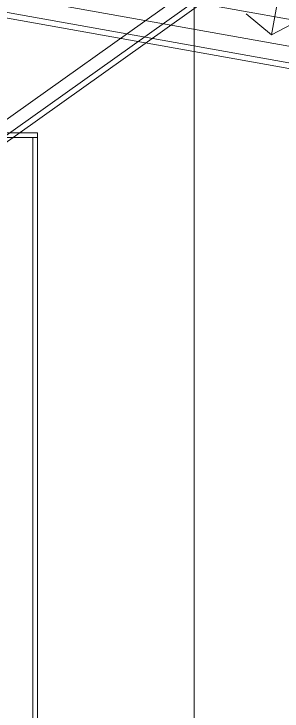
# Model space of a CAD drawing. Header units: millimetres. Extents: x -191664 to 191490, y -197311 to 10263.
# Drawn here: x 1621.7 to 1738.2, y -29932.6 to -29629.9 of the extents above; entities that cross this region are included whole.
import ezdxf

# ---------------------------------------------------------------- set-up
doc = ezdxf.new("R2010")
doc.units = ezdxf.units.MM
for name, color, linetype, lineweight in [('frontal_dos-mix', 7, 'Continuous', 0), ('frontal_secador', 7, 'Continuous', 0), ('frontal_tolva', 7, 'Continuous', 0)]:
    doc.layers.add(name, color=color, linetype=linetype, lineweight=lineweight)

msp = doc.modelspace()

# ---------------------------------------------------------------- linework, layer by layer
at = {"layer": 'frontal_dos-mix', "color": 9, "true_color": 0xb9c5c9}
for p, q in [((1881.71, -29657.31), (231.71, -29362.31)), ((1879.67, -29668.68), (229.67, -29373.68)), ((1878, -29678.05), (228, -29383.05)), ((1878.42, -29675.68), (228.42, -29380.68))]:
    msp.add_line(p, q, dxfattribs=at)
at = {"layer": 'frontal_dos-mix', "color": 8, "true_color": 0x71848d}
for p, q in [((1733.63, -29638.97), (1749.46, -29550.42)), ((1733.63, -29638.97), (1722.65, -29629.84)), ((1747.57, -29631.56), (1733.63, -29638.97))]:
    msp.add_line(p, q, dxfattribs=at)
at = {"layer": 'frontal_secador', "color": 253, "true_color": 0xa6b3ba}
msp.add_line((1700, -31975), (1700, -29010), dxfattribs=at)
at = {"layer": 'frontal_secador', "color": 55, "true_color": 0xb9a24b}
for p, q in [((1505, -29681.5), (1632, -29681.5)), ((1632, -29683.5), (1632, -29681.5)), ((1505, -29683.5), (1632, -29683.5))]:
    msp.add_line(p, q, dxfattribs=at)
at = {"layer": 'frontal_secador', "color": 43, "true_color": 0xc7ad4e}
for p, q in [((1630, -29683.5), (1632, -29683.5)), ((1630, -30183.5), (1630, -29683.5)), ((1632, -30183.5), (1632, -29683.5))]:
    msp.add_line(p, q, dxfattribs=at)
at = {"layer": 'frontal_tolva', "color": 252, "true_color": 0x818b94}
for p, q in [((1725, -29600), (600, -30400)), ((600, -30406.85), (1725, -29606.85)), ((604.64, -30406.52), (1729.64, -29606.52))]:
    msp.add_line(p, q, dxfattribs=at)

doc.saveas('drawing.dxf')
